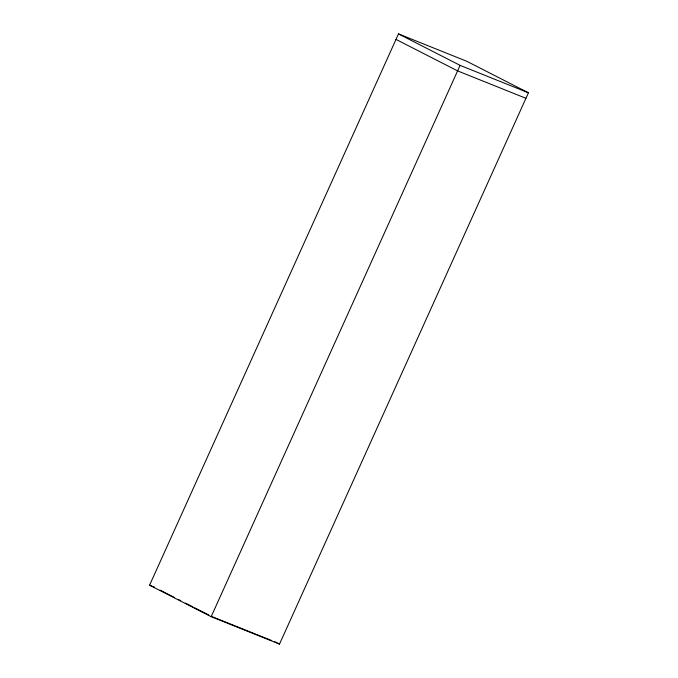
<?xml version="1.0" encoding="UTF-8"?>
<svg xmlns="http://www.w3.org/2000/svg" width="678" height="678" viewBox="0 0 678 678"><rect width="100%" height="100%" fill="white"/><g stroke="black" fill="none" stroke-linecap="round" stroke-linejoin="round"><path stroke-width="1.02" d="M149.575 585.207L398.495 33.9L466.837 61.317L528.425 92.793L279.506 644.1L211.163 616.683L149.575 585.207L154.457 587.165M211.163 616.683L460.091 65.368L398.495 33.9M460.091 65.368L528.425 92.793M525.942 98.302L457.599 70.885L396.011 39.417M212.536 616.827L271.709 640.566M274.836 641.719L279.506 644.1M160.169 590.174L174.187 597.335M178.856 599.725L180.729 600.683M185.399 603.073L192.874 606.886M194.747 607.844L208.765 615.005"/></g></svg>
